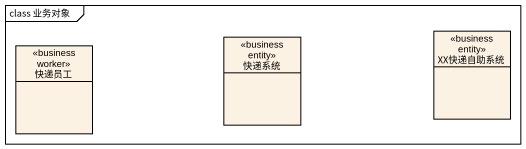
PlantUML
@startuml
mainframe class 业务对象
hide circle
hide empty members
class 快递系统 <<business entity>>
class XX快递自助系统 <<business entity>>
class 快递员工 <<business worker>>
@enduml
